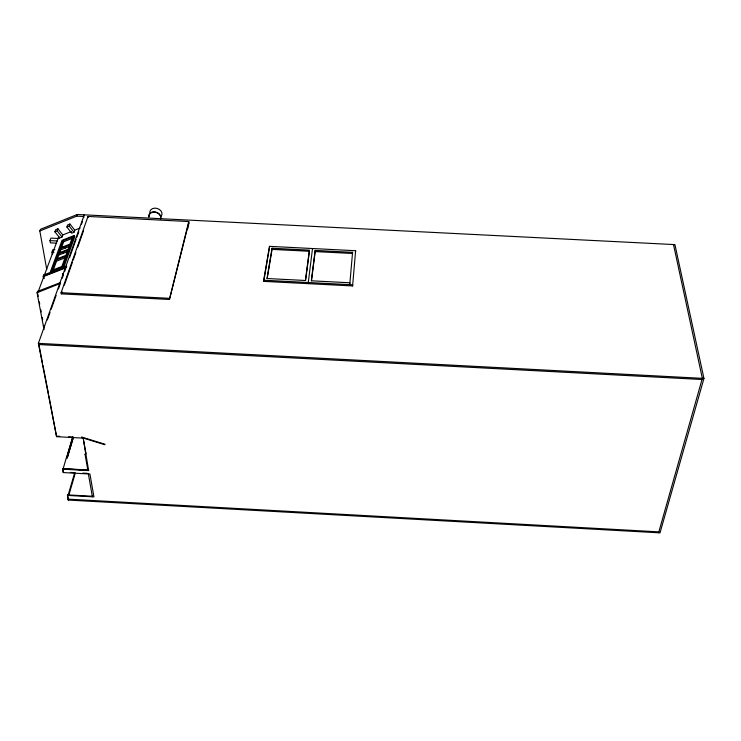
<?xml version="1.0" encoding="UTF-8"?>
<svg xmlns="http://www.w3.org/2000/svg" width="741" height="741" viewBox="0 0 741 741"><rect width="100%" height="100%" fill="white"/><g stroke="black" fill="none" stroke-linecap="round" stroke-linejoin="round"><path stroke-width="1.11" d="M315.157 251.579L315.157 250.43L352.577 252.338L352.549 253.478L315.157 251.579L311.479 280.82M352.605 285.943L352.633 284.794L263.703 280.218L263.74 281.376L352.605 285.943L355.615 250.717L269.455 246.345L263.703 280.218M355.578 251.857L355.615 250.717M352.577 252.338L349.808 283.923L349.835 282.766L311.331 280.793L315.157 250.43M312.507 248.531L308.136 283.655M305.57 280.515L309.405 251.282L272.067 249.384L267.195 278.542M272.03 248.244L266.973 278.514L305.412 280.487L309.405 250.143L272.03 248.244L272.067 249.384M263.74 281.376L269.298 248.615M169.439 299.475L188.733 221.54L87.994 216.455L61.095 292.704L61.29 293.871L169.439 299.475L188.825 222.68M187.473 229.534L188.677 224.773M88.068 470.016L87.92 470.544L85.095 454.511L85.724 452.334M658.582 532.779L702.348 378.345L673.504 244.539M46.766 269.529L39.829 230.96L40.477 229.293L77.296 214.482L674.921 244.613L703.95 378.429L660.009 532.853L68.274 500.064L67.514 494.877L92.542 496.257L92.403 496.794L88.383 473.944M68.209 494.914L74.646 472.906M68.913 494.951L75.332 472.943M68.274 500.064L67.514 494.877M88.781 470.053L62.735 468.627L62.577 469.155L88.633 470.581L83.094 437.579M63.17 468.627L66.319 457.873L67.246 457.919L73.452 437.366M67.357 495.405L93.931 496.878L89.939 474.027L63.235 472.563L63.402 472.026M62.939 468.784L63.318 470.702M72.748 437.329L66.542 457.882L72.757 436.681M67.246 457.919L73.118 437.811M82.936 438.107L56.585 436.681L48.869 395.694M61.29 293.871L62.059 291.695M64.365 285.155L72.423 262.277M73.192 260.1L75.878 252.468M77.796 247.022L83.557 230.673M62.633 275.004L62.439 273.846L63.17 273.883L63.374 275.041L62.633 275.004L63.531 274.578M56.585 436.681L38.375 343.352L63.17 273.883M84.261 214.834L63.337 273.42L62.439 273.846M47.368 319.936L50.036 312.452M51.175 309.247L56.131 295.353M58.419 288.944L60.317 283.599M62.225 278.255L63.374 275.041M64.578 271.651L66.505 266.26M69.58 257.627L76.119 239.278M76.888 237.12L78.815 231.729M81.501 224.171L82.501 221.364M62.744 266.908L74.017 235.592L74.813 236.62L63.578 267.946L62.744 266.908L50.444 271.688L50.86 272.206M74.739 230.182L69.95 224.014L67.663 224.931L66.894 227.015L71.692 233.174L73.98 232.266L74.739 230.182L80.111 228.043M39.829 230.96L76.694 216.14L77.296 214.482M66.894 227.015L69.182 226.088L69.95 224.014M53.157 270.345L56.529 261.165L65.403 257.701M57.242 259.239L58.78 255.052L67.598 251.588M59.493 253.107L60.688 249.865L70.451 246.021M61.383 247.976L63.67 241.761L73.359 237.926M50.444 271.688L62.031 240.343L74.017 235.592M55.705 260.137L51.944 270.335L61.883 266.473L65.56 256.284L55.705 260.137L56.529 261.165M57.965 254.024L56.029 259.257L65.875 255.404L67.764 250.171L57.965 254.024L58.78 255.052M59.873 248.846L58.28 253.163L68.079 249.309L69.635 244.993L59.873 248.846L60.688 249.865M62.855 240.742L60.188 247.985L69.941 244.132L72.553 236.888L62.855 240.742L63.67 241.761M62.781 234.943L57.965 228.821L55.695 229.729L54.899 231.813L59.734 237.935L62.003 237.037L62.781 234.943L71.377 231.516M38.124 291.843L58.808 236.527M52.982 252.653L52.352 254.33L51.972 252.153L52.917 249.643L54.964 249.745M44.043 329.662L37.05 292.732L37.689 291.324L60.206 282.692M43.617 278.542L43.2 276.31L43.83 274.93L66.208 266.241M54.899 231.813L57.177 230.905L57.965 228.821M56.529 243.15L50.351 242.835L49.962 240.621L50.916 238.12L59.15 238.537M43.83 274.93L44.117 278.542M43.2 276.31L66.783 266.797M37.393 291.806L37.689 291.324M37.05 292.732L59.873 283.618M43.914 276.347L65.088 268.14M76.694 216.14L83.668 216.492L83.835 217.632M49.962 240.621L57.187 240.992M51.972 252.153L54.019 252.264M61.095 292.704L169.328 298.317M38.375 343.352L703.95 378.429M56.751 436.153L59.715 436.31M68.617 436.792L73.072 437.033M85.095 454.511L85.975 454.02L83.668 440.867M66.468 457.493L67.172 457.53M62.763 468.775L88.364 470.183M70.386 472.415L73.785 472.601M82.862 473.101L87.392 473.351M68.089 499.138L658.842 531.862M62.855 252.107L63.67 253.135M64.745 246.92L65.56 247.948M57.177 230.905L62.003 237.037M69.182 226.088L73.98 232.266M701.903 378.957L702.014 379.503L38.597 344.528L38.791 344L42.515 363.109M42.95 365.35L48.424 393.443M62.735 468.627L63.318 471.647M62.577 469.155L63.235 472.563M37.819 294.038L38.245 296.28M39.301 301.874L39.727 304.116M40.783 309.71L41.2 311.942M42.256 317.537L42.682 319.779M43.738 325.373L44.164 327.605M87.994 216.455L88.16 217.604M188.733 221.54L188.918 223.819M269.455 246.345L269.492 247.485M149.043 216.557A5.947 4.622 17.6 0 1 155.128 212.176A5.947 4.622 17.6 0 1 160.593 218.363M148.867 217.196A6.243 4.854 17.6 0 1 155.138 211.935A6.243 4.854 17.6 0 1 160.686 219.049M149.96 213.482A6.215 4.844 17.7 0 1 156.999 208.388A6.215 4.844 17.7 0 1 161.047 216.409M81.825 437.107L81.649 437.57L104.833 444.711L105.018 444.257L81.825 437.107"/></g></svg>
